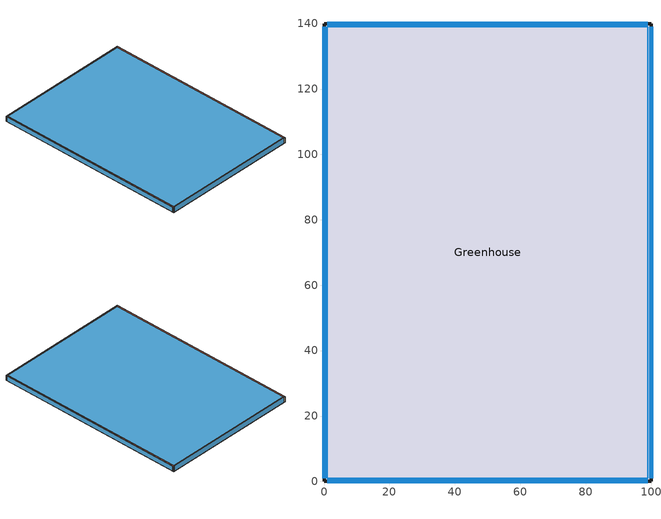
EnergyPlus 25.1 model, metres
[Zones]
Greenhouse
 floor ground (Ground_Floor): 0,0 0,140 100,140 100,0 z0
 wall outside (Wall_Host_Construction): 100,140 0,140 z0:3.82; 0,0 100,0 z0:3.8; 100,0,3.8 100,0,0 100,140,0 100,140,3.82; 0,140,3.82 0,140,0 0,0,0 0,0,3.8
 window (Glass_Window_Construction): 99,140 1,140 / 1,0 99,0 / 100,1 100,139 / 0,139 0,1 z0.1:3.75
 roof outside (Wall_Host_Construction): 0,140,3.82 0,0,3.8 100,0,3.8 100,140,3.82
 skylight (Glass_Window_Construction): 1,139,3.82 1,1,3.8 99,1,3.8 99,139,3.82
[Building]
GH_large_(14000_m²): 0, Suburbs, 0.04, 0.004, FullExterior, 60, 6
[SizingPeriod:DesignDay]
Summer DD: 7, 1, SummerDesignDay, 30, 10, DefaultMultipliers, , Wetbulb, 20, , , , , 101325, 3, 0, No, No, No, ASHRAEClearSky, , , , , 1
[Site:Location]
Chambery_FR: 45.64, 5.88, 1, 235
[Site:GroundTemperature:BuildingSurface]
10.2, 10.2, 10.2, 10.2, 10.2, 10.2, 10.2, 10.2, 10.2, 10.2, 10.2, 10.2
[WindowMaterial:Glazing]
Glass_1mm: SpectralAverage, , 0.001, 0.89, 0.08, 0.08, 0.89, 0.08, 0.08, 0, 0.84, 0.84, 1
[Construction]
Glass_Window_Construction: Glass_1mm
Ground_Floor: Soil_64cm, Soil_32cm, Soil_16cm, Soil_8cm, Soil_4cm, Concrete_2cm, Floor_Concrete_Surface
Wall_Host_Construction: Wall_Host
[Material]
Floor_Concrete_Surface: MediumRough, 0.01, 1.7, 2300, 870, 0.89, 0.93, 0.93
Concrete_2cm: MediumRough, 0.02, 1.7, 2300, 870, 0.89, 0.93, 0.93
Soil_4cm: Rough, 0.04, 1.18, 1500, 1493, 0.9, 0.93, 0.93
Soil_8cm: Rough, 0.08, 1.18, 1500, 1493, 0.9, 0.93, 0.93
Soil_16cm: Rough, 0.16, 1.18, 1500, 1493, 0.9, 0.93, 0.93
Soil_32cm: Rough, 0.32, 1.18, 1500, 1493, 0.9, 0.93, 0.93
Soil_64cm: Rough, 0.64, 1.18, 1500, 1493, 0.9, 0.93, 0.93
Wall_Host: Smooth, 0.001, 1, 2600, 840, 0.84, 0.1, 0.1
[Zone]
Greenhouse: 0, 0, 0, 0, 1, 1, 3.8, 53200
[ZoneInfiltration:DesignFlowRate]
Infiltration: Greenhouse, AlwaysOn, AirChanges/Hour, , , , 0
[Schedule:Compact]
AlwaysOn: Any Number, Through: 12/31, For: AllDays, Until: 24:00, 1
